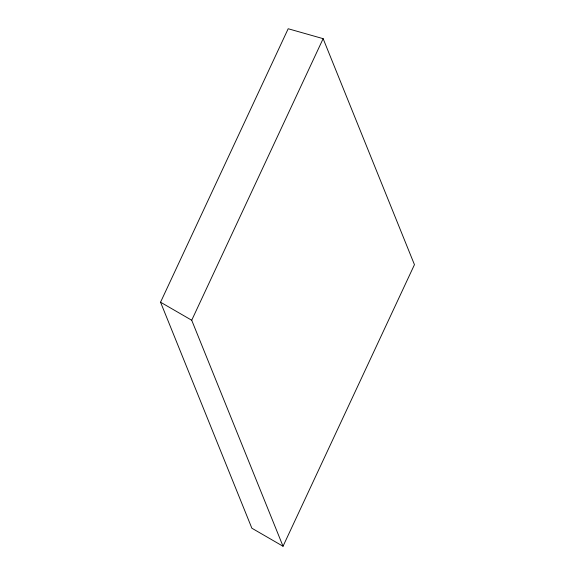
<?xml version="1.0" encoding="UTF-8"?>
<svg xmlns="http://www.w3.org/2000/svg" width="575" height="575" viewBox="0 0 575 575"><rect width="100%" height="100%" fill="white"/><g stroke="black" fill="none" stroke-linecap="round" stroke-linejoin="round"><path stroke-width="0.86" d="M160.547 302.206L288.183 28.75L323.136 38.662L414.453 264.673L283.029 546.25L251.864 528.217L160.547 302.206L191.712 320.239L283.029 546.25M191.712 320.239L323.136 38.662"/></g></svg>
